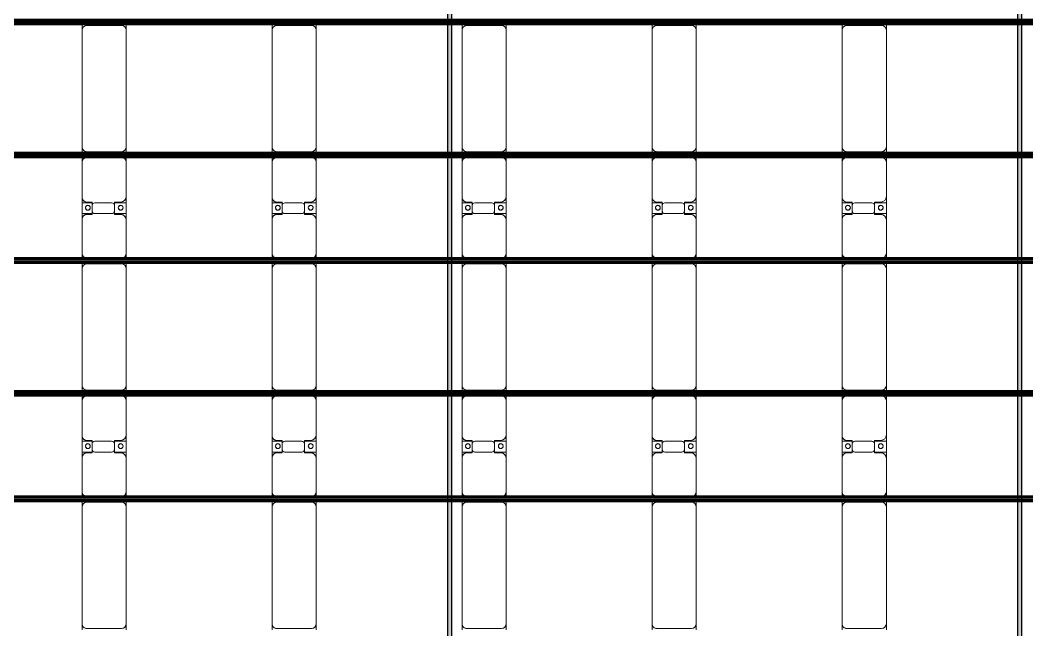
# Model space of a CAD drawing. Header units: millimetres. Extents: x -291190 to 146725, y 19759 to 185158.
# Drawn here: x -270064 to -259468, y 101993 to 108413 of the extents above; entities that cross this region are included whole.
import ezdxf

# ---------------------------------------------------------------- set-up
doc = ezdxf.new("R2010")
doc.units = ezdxf.units.MM
doc.layers.add('A-GENM', color=13, linetype='Continuous', lineweight=9)
doc.layers.add('S-BEAM', color=12, linetype='Continuous', lineweight=9)

# ---------------------------------------------------------------- blocks, each defined once
blk = doc.blocks.new('Dầm C52 - Dầm C52-73882-KHUNG KẾT CẤU BÈ PIN 4')
at = {"layer": 'S-BEAM', "lineweight": 140}
blk.add_hatch(color=1, dxfattribs=at).paths.add_polyline_path([(-173700, 20), (-174540, 20), (-174540, -20), (174501, -20), (174501, 20), (-172792, 20)])
at = {"layer": 'S-BEAM', "color": 1, "lineweight": 140}
for p, q in [((-174540, 20), (174501, 20)), ((174501, -20), (-174540, -20))]:
    blk.add_line(p, q, dxfattribs=at)
blk = doc.blocks.new('Dầm C52 - Dầm C52-V25-KHUNG KẾT CẤU BÈ PIN 4')
at = {"layer": 'S-BEAM', "lineweight": 140}
blk.add_hatch(color=1, dxfattribs=at).paths.add_polyline_path([(-173700, 20), (-174540, 20), (-174540, -20), (174540, -20), (174540, 20), (-172792, 20)])
at = {"layer": 'S-BEAM', "color": 1, "lineweight": 140}
for p, q in [((-174540, 20), (174540, 20)), ((174540, -20), (-174540, -20))]:
    blk.add_line(p, q, dxfattribs=at)
blk = doc.blocks.new('Dai phao do pin - DẢI PHAO ĐỠ PIN-V47-KHUNG KẾT CẤU BÈ PIN 4')
at = {"layer": 'A-GENM', "color": 7}
for p, q in [((26925, 242), (26990, 242)), ((26925, 242), (26990, 242)), ((28220, 242), (26990, 242)), ((28220, 242), (28285, 242)), ((28220, 242), (28285, 242)), ((28325, 242), (28380, 242)), ((28325, 242), (28380, 242)), ((28740, 242), (28380, 242)), ((28740, 242), (28922, 242)), ((28922, 242), (28740, 242)), ((28808, 242), (28990, 242)), ((28808, 116), (28808, 242)), ((28990, 242), (28808, 242)), ((28922, 242), (28922, 116)), ((29340, 242), (28990, 242)), ((29340, 242), (29395, 242)), ((29340, 242), (29395, 242)), ((29435, 242), (29500, 242)), ((29435, 242), (29500, 242)), ((30730, 242), (29500, 242)), ((30730, 242), (30795, 242)), ((30730, 242), (30795, 242)), ((30835, 242), (30890, 242)), ((30835, 242), (30890, 242)), ((31250, 242), (30890, 242)), ((31250, 242), (31432, 242)), ((31432, 242), (31250, 242)), ((31318, 242), (31500, 242)), ((31318, 116), (31318, 242)), ((31500, 242), (31318, 242)), ((31432, 242), (31432, 116)), ((31850, 242), (31500, 242)), ((31850, 242), (31905, 242)), ((31850, 242), (31905, 242)), ((31945, 242), (32010, 242)), ((31945, 242), (32010, 242)), ((33240, 242), (32010, 242)), ((33240, 242), (33305, 242)), ((33240, 242), (33305, 242)), ((26940, 192), (26940, -173)), ((28270, -173), (28270, 192)), ((28330, 192), (28330, -173)), ((28800, 118), (28800, 182)), ((28892, 118), (28800, 118)), ((28930, 118), (28838, 118)), ((28930, 182), (28930, 118)), ((29390, -173), (29390, 192)), ((29450, 192), (29450, -173)), ((30780, -173), (30780, 192)), ((30840, 192), (30840, -173)), ((31310, 118), (31310, 182)), ((31402, 118), (31310, 118)), ((31440, 118), (31348, 118)), ((31440, 182), (31440, 118)), ((31900, -173), (31900, 192)), ((31960, 192), (31960, -173)), ((33290, -173), (33290, 192)), ((28808, 88), (28808, -88)), ((28922, -88), (28922, 88)), ((31318, 88), (31318, -88)), ((31432, -88), (31432, 88)), ((28800, -173), (28800, -118)), ((28800, -118), (28892, -118)), ((28808, -223), (28808, -116)), ((28808, -169), (28808, -202)), ((28838, -118), (28930, -118)), ((28922, -116), (28922, -223)), ((28930, -118), (28930, -173)), ((31310, -173), (31310, -118)), ((31310, -118), (31402, -118)), ((31318, -223), (31318, -116)), ((31318, -169), (31318, -202)), ((31348, -118), (31440, -118)), ((31432, -116), (31432, -223)), ((31440, -118), (31440, -173)), ((26990, -223), (26925, -223)), ((26990, -223), (26925, -223)), ((26990, -223), (28220, -223)), ((28285, -223), (28220, -223)), ((28285, -223), (28220, -223)), ((28380, -223), (28325, -223)), ((28380, -223), (28325, -223)), ((28380, -223), (28750, -223)), ((28922, -223), (28750, -223)), ((28750, -223), (28922, -223)), ((28980, -223), (28808, -223)), ((28808, -223), (28980, -223)), ((28980, -223), (29340, -223)), ((29395, -223), (29340, -223)), ((29395, -223), (29340, -223)), ((29500, -223), (29435, -223)), ((29500, -223), (29435, -223)), ((29500, -223), (30730, -223)), ((30795, -223), (30730, -223)), ((30795, -223), (30730, -223)), ((30890, -223), (30835, -223)), ((30890, -223), (30835, -223)), ((30890, -223), (31260, -223)), ((31432, -223), (31260, -223)), ((31260, -223), (31432, -223)), ((31490, -223), (31318, -223)), ((31318, -223), (31490, -223)), ((31490, -223), (31850, -223)), ((31905, -223), (31850, -223)), ((31905, -223), (31850, -223)), ((32010, -223), (31945, -223)), ((32010, -223), (31945, -223)), ((32010, -223), (33240, -223)), ((33305, -223), (33240, -223)), ((33305, -223), (33240, -223))]:
    blk.add_line(p, q, dxfattribs=at)
for centre, radius, start, end in [((26990, 192), 50, 90, 180), ((26990, 192), 50, 150, 180), ((26990, 192), 50, 105, 120), ((28220, 192), 50, 360, 90), ((28220, 192), 50, 60, 90), ((28220, 192), 50, 15, 30), ((28380, 192), 50, 90, 180), ((28380, 192), 50, 105, 180), ((28740, 182), 60, 360, 90), ((28740, 182), 60, 45, 60), ((28740, 182), 60, 360, 60), ((28740, 182), 60, 45, 60), ((28990, 182), 60, 90, 180), ((28990, 182), 60, 120, 180), ((29340, 192), 50, 360, 90), ((29340, 192), 50, 360, 75), ((29500, 192), 50, 90, 180), ((29500, 192), 50, 150, 180), ((29500, 192), 50, 105, 120), ((30730, 192), 50, 360, 90), ((30730, 192), 50, 60, 90), ((30730, 192), 50, 15, 30), ((30890, 192), 50, 90, 180), ((30890, 192), 50, 105, 180), ((31250, 182), 60, 360, 90), ((31250, 182), 60, 45, 60), ((31250, 182), 60, 360, 60), ((31250, 182), 60, 45, 60), ((31500, 182), 60, 90, 180), ((31500, 182), 60, 120, 180), ((31850, 192), 50, 360, 90), ((31850, 192), 50, 360, 75), ((32010, 192), 50, 90, 180), ((32010, 192), 50, 150, 180), ((32010, 192), 50, 105, 120), ((33240, 192), 50, 360, 90), ((33240, 192), 50, 60, 90), ((33240, 192), 50, 15, 30), ((28838, 88), 30, 90, 180), ((28859, 183), 25, 0, 180), ((28859, 183), 25, 360, 165), ((28859, 183), 25, 180, 0), ((28861, 183), 25, 0, 180), ((28861, 183), 25, 90, 180), ((28861, 183), 25, 180, 0), ((28861, 183), 25, 180, 270), ((28859, 183), 25, 210, 255), ((28859, 183), 25, 270, 360), ((28861, 183), 25, 15, 75), ((28861, 183), 25, 285, 330), ((28892, 88), 30, 360, 90), ((31348, 88), 30, 90, 180), ((31369, 183), 25, 0, 180), ((31369, 183), 25, 360, 165), ((31369, 183), 25, 180, 0), ((31371, 183), 25, 0, 180), ((31371, 183), 25, 90, 180), ((31371, 183), 25, 180, 0), ((31371, 183), 25, 180, 270), ((31369, 183), 25, 210, 255), ((31369, 183), 25, 270, 360), ((31371, 183), 25, 15, 75), ((31371, 183), 25, 285, 330), ((31402, 88), 30, 360, 90), ((28838, -88), 30, 180, 270), ((28892, -88), 30, 270, 360), ((31348, -88), 30, 180, 270), ((31402, -88), 30, 270, 360), ((26990, -173), 50, 180, 270), ((26990, -173), 50, 180, 210), ((28220, -173), 50, 270, 360), ((28220, -173), 50, 330, 360), ((28380, -173), 50, 180, 270), ((28380, -173), 50, 180, 255), ((28750, -173), 50, 270, 360), ((28750, -173), 50, 285, 360), ((28750, -173), 50, 315, 360), ((28750, -173), 50, 315, 360), ((28859, -162), 25, 0, 180), ((28859, -162), 25, 105, 165), ((28859, -162), 25, 180, 0), ((28859, -162), 25, 195, 360), ((28861, -162), 25, 0, 180), ((28861, -162), 25, 105, 180), ((28861, -162), 25, 180, 0), ((28861, -162), 25, 180, 270), ((28859, -162), 25, 360, 75), ((28861, -162), 25, 15, 75), ((28861, -162), 25, 285, 345), ((28980, -173), 50, 180, 270), ((28980, -173), 50, 180, 255), ((28980, -173), 50, 210, 225), ((28980, -173), 50, 210, 225), ((29340, -173), 50, 270, 360), ((29340, -173), 50, 285, 360), ((29500, -173), 50, 180, 270), ((29500, -173), 50, 180, 210), ((30730, -173), 50, 270, 360), ((30730, -173), 50, 330, 360), ((30890, -173), 50, 180, 270), ((30890, -173), 50, 180, 255), ((31260, -173), 50, 270, 360), ((31260, -173), 50, 285, 360), ((31260, -173), 50, 315, 0), ((31260, -173), 50, 315, 0), ((31369, -162), 25, 0, 180), ((31369, -162), 25, 105, 165), ((31369, -162), 25, 180, 0), ((31369, -162), 25, 195, 360), ((31371, -162), 25, 0, 180), ((31371, -162), 25, 105, 180), ((31371, -162), 25, 180, 0), ((31371, -162), 25, 180, 270), ((31369, -162), 25, 360, 75), ((31371, -162), 25, 15, 75), ((31371, -162), 25, 285, 345), ((31490, -173), 50, 180, 270), ((31490, -173), 50, 180, 255), ((31490, -173), 50, 210, 225), ((31490, -173), 50, 210, 225), ((31850, -173), 50, 270, 360), ((31850, -173), 50, 285, 360), ((32010, -173), 50, 180, 270), ((32010, -173), 50, 180, 210), ((33240, -173), 50, 270, 360), ((33240, -173), 50, 330, 360), ((26990, -173), 50, 240, 270), ((28220, -173), 50, 285, 300), ((29500, -173), 50, 240, 270), ((30730, -173), 50, 285, 300), ((32010, -173), 50, 240, 270), ((33240, -173), 50, 285, 300)]:
    blk.add_arc(centre, radius, start, end, dxfattribs=at)
blk = doc.blocks.new('Dai phao do pin - DẢI PHAO ĐỠ PIN-V50-KHUNG KẾT CẤU BÈ PIN 4')
at = {"layer": 'A-GENM', "color": 7}
for p, q in [((26925, 242), (26990, 242)), ((26925, 242), (26990, 242)), ((28220, 242), (26990, 242)), ((28220, 242), (28285, 242)), ((28220, 242), (28285, 242)), ((28325, 242), (28380, 242)), ((28325, 242), (28380, 242)), ((28740, 242), (28380, 242)), ((28740, 242), (28922, 242)), ((28922, 242), (28740, 242)), ((28808, 242), (28990, 242)), ((28808, 116), (28808, 242)), ((28990, 242), (28808, 242)), ((28922, 242), (28922, 116)), ((29340, 242), (28990, 242)), ((29340, 242), (29395, 242)), ((29340, 242), (29395, 242)), ((29435, 242), (29500, 242)), ((29435, 242), (29500, 242)), ((30730, 242), (29500, 242)), ((30730, 242), (30795, 242)), ((30730, 242), (30795, 242)), ((30835, 242), (30890, 242)), ((30835, 242), (30890, 242)), ((31250, 242), (30890, 242)), ((31250, 242), (31432, 242)), ((31432, 242), (31250, 242)), ((31318, 242), (31500, 242)), ((31318, 116), (31318, 242)), ((31500, 242), (31318, 242)), ((31432, 242), (31432, 116)), ((31850, 242), (31500, 242)), ((31850, 242), (31905, 242)), ((31850, 242), (31905, 242)), ((31945, 242), (32010, 242)), ((31945, 242), (32010, 242)), ((33240, 242), (32010, 242)), ((33240, 242), (33305, 242)), ((33240, 242), (33305, 242)), ((26940, 192), (26940, -173)), ((28270, -173), (28270, 192)), ((28330, 192), (28330, -173)), ((28800, 118), (28800, 182)), ((28892, 118), (28800, 118)), ((28930, 118), (28838, 118)), ((28930, 182), (28930, 118)), ((29390, -173), (29390, 192)), ((29450, 192), (29450, -173)), ((30780, -173), (30780, 192)), ((30840, 192), (30840, -173)), ((31310, 118), (31310, 182)), ((31402, 118), (31310, 118)), ((31440, 118), (31348, 118)), ((31440, 182), (31440, 118)), ((31900, -173), (31900, 192)), ((31960, 192), (31960, -173)), ((33290, -173), (33290, 192)), ((28808, 88), (28808, -88)), ((28922, -88), (28922, 88)), ((31318, 88), (31318, -88)), ((31432, -88), (31432, 88)), ((28800, -173), (28800, -118)), ((28800, -118), (28892, -118)), ((28808, -223), (28808, -116)), ((28808, -169), (28808, -197)), ((28838, -118), (28930, -118)), ((28922, -116), (28922, -223)), ((28930, -118), (28930, -173)), ((31310, -173), (31310, -118)), ((31310, -118), (31402, -118)), ((31318, -223), (31318, -116)), ((31318, -169), (31318, -197)), ((31348, -118), (31440, -118)), ((31432, -116), (31432, -223)), ((31440, -118), (31440, -173)), ((26990, -223), (26925, -223)), ((26990, -223), (26925, -223)), ((26990, -223), (28220, -223)), ((28285, -223), (28220, -223)), ((28285, -223), (28220, -223)), ((28380, -223), (28325, -223)), ((28380, -223), (28325, -223)), ((28380, -223), (28750, -223)), ((28922, -223), (28750, -223)), ((28750, -223), (28922, -223)), ((28980, -223), (28808, -223)), ((28808, -223), (28980, -223)), ((28980, -223), (29340, -223)), ((29395, -223), (29340, -223)), ((29395, -223), (29340, -223)), ((29500, -223), (29435, -223)), ((29500, -223), (29435, -223)), ((29500, -223), (30730, -223)), ((30795, -223), (30730, -223)), ((30795, -223), (30730, -223)), ((30890, -223), (30835, -223)), ((30890, -223), (30835, -223)), ((30890, -223), (31260, -223)), ((31432, -223), (31260, -223)), ((31260, -223), (31432, -223)), ((31490, -223), (31318, -223)), ((31318, -223), (31490, -223)), ((31490, -223), (31850, -223)), ((31905, -223), (31850, -223)), ((31905, -223), (31850, -223)), ((32010, -223), (31945, -223)), ((32010, -223), (31945, -223)), ((32010, -223), (33240, -223)), ((33305, -223), (33240, -223)), ((33305, -223), (33240, -223))]:
    blk.add_line(p, q, dxfattribs=at)
for centre, radius, start, end in [((26990, 192), 50, 90, 180), ((26990, 192), 50, 150, 180), ((26990, 192), 50, 105, 120), ((28220, 192), 50, 360, 90), ((28220, 192), 50, 60, 90), ((28220, 192), 50, 15, 30), ((28380, 192), 50, 90, 180), ((28380, 192), 50, 105, 180), ((28740, 182), 60, 360, 90), ((28740, 182), 60, 45, 60), ((28740, 182), 60, 360, 60), ((28740, 182), 60, 45, 60), ((28990, 182), 60, 90, 180), ((28990, 182), 60, 120, 180), ((29340, 192), 50, 360, 90), ((29340, 192), 50, 360, 75), ((29500, 192), 50, 90, 180), ((29500, 192), 50, 150, 180), ((29500, 192), 50, 105, 120), ((30730, 192), 50, 360, 90), ((30730, 192), 50, 60, 90), ((30730, 192), 50, 15, 30), ((30890, 192), 50, 90, 180), ((30890, 192), 50, 105, 180), ((31250, 182), 60, 360, 90), ((31250, 182), 60, 45, 60), ((31250, 182), 60, 360, 60), ((31250, 182), 60, 45, 60), ((31500, 182), 60, 90, 180), ((31500, 182), 60, 120, 180), ((31850, 192), 50, 360, 90), ((31850, 192), 50, 360, 75), ((32010, 192), 50, 90, 180), ((32010, 192), 50, 150, 180), ((32010, 192), 50, 105, 120), ((33240, 192), 50, 360, 90), ((33240, 192), 50, 60, 90), ((33240, 192), 50, 15, 30), ((28838, 88), 30, 90, 180), ((28859, 183), 25, 0, 180), ((28859, 183), 25, 360, 165), ((28859, 183), 25, 180, 0), ((28861, 183), 25, 0, 180), ((28861, 183), 25, 90, 180), ((28861, 183), 25, 180, 0), ((28861, 183), 25, 180, 270), ((28859, 183), 25, 210, 255), ((28859, 183), 25, 270, 360), ((28861, 183), 25, 15, 75), ((28861, 183), 25, 285, 330), ((28892, 88), 30, 360, 90), ((31348, 88), 30, 90, 180), ((31369, 183), 25, 0, 180), ((31369, 183), 25, 360, 165), ((31369, 183), 25, 180, 0), ((31371, 183), 25, 0, 180), ((31371, 183), 25, 90, 180), ((31371, 183), 25, 180, 0), ((31371, 183), 25, 180, 270), ((31369, 183), 25, 210, 255), ((31369, 183), 25, 270, 360), ((31371, 183), 25, 15, 75), ((31371, 183), 25, 285, 330), ((31402, 88), 30, 360, 90), ((28838, -88), 30, 180, 270), ((28892, -88), 30, 270, 360), ((31348, -88), 30, 180, 270), ((31402, -88), 30, 270, 360), ((26990, -173), 50, 180, 270), ((26990, -173), 50, 180, 195), ((28220, -173), 50, 270, 360), ((28220, -173), 50, 345, 360), ((28380, -173), 50, 180, 270), ((28380, -173), 50, 180, 255), ((28750, -173), 50, 270, 360), ((28750, -173), 50, 285, 360), ((28750, -173), 50, 315, 360), ((28750, -173), 50, 315, 360), ((28859, -162), 25, 0, 180), ((28859, -162), 25, 105, 165), ((28859, -162), 25, 180, 0), ((28859, -162), 25, 195, 360), ((28861, -162), 25, 0, 180), ((28861, -162), 25, 105, 180), ((28861, -162), 25, 180, 0), ((28861, -162), 25, 180, 270), ((28859, -162), 25, 360, 75), ((28861, -162), 25, 15, 75), ((28861, -162), 25, 285, 345), ((28980, -173), 50, 180, 270), ((28980, -173), 50, 180, 255), ((28980, -173), 50, 210, 225), ((28980, -173), 50, 210, 225), ((29340, -173), 50, 270, 360), ((29340, -173), 50, 285, 360), ((29500, -173), 50, 180, 270), ((29500, -173), 50, 180, 195), ((30730, -173), 50, 270, 360), ((30730, -173), 50, 330, 360), ((30890, -173), 50, 180, 270), ((30890, -173), 50, 180, 255), ((31260, -173), 50, 270, 360), ((31260, -173), 50, 285, 360), ((31260, -173), 50, 315, 0), ((31260, -173), 50, 315, 0), ((31369, -162), 25, 0, 180), ((31369, -162), 25, 105, 165), ((31369, -162), 25, 180, 0), ((31369, -162), 25, 195, 360), ((31371, -162), 25, 0, 180), ((31371, -162), 25, 105, 180), ((31371, -162), 25, 180, 0), ((31371, -162), 25, 180, 270), ((31369, -162), 25, 360, 75), ((31371, -162), 25, 15, 75), ((31371, -162), 25, 285, 345), ((31490, -173), 50, 180, 270), ((31490, -173), 50, 180, 255), ((31490, -173), 50, 210, 225), ((31490, -173), 50, 210, 225), ((31850, -173), 50, 270, 360), ((31850, -173), 50, 285, 360), ((32010, -173), 50, 180, 270), ((32010, -173), 50, 180, 195), ((33240, -173), 50, 270, 360), ((33240, -173), 50, 345, 360), ((26990, -173), 50, 240, 270), ((28220, -173), 50, 285, 300), ((29500, -173), 50, 240, 270), ((30730, -173), 50, 285, 300), ((32010, -173), 50, 240, 270), ((33240, -173), 50, 285, 300)]:
    blk.add_arc(centre, radius, start, end, dxfattribs=at)
blk = doc.blocks.new('Dai phao do pin - DẢI PHAO ĐỠ PIN-V51-KHUNG KẾT CẤU BÈ PIN 4')
at = {"layer": 'A-GENM', "color": 7}
for p, q in [((26925, 242), (26990, 242)), ((26925, 242), (26990, 242)), ((28220, 242), (26990, 242)), ((28220, 242), (28285, 242)), ((28220, 242), (28285, 242)), ((28325, 242), (28380, 242)), ((28325, 242), (28380, 242)), ((28740, 242), (28380, 242)), ((28740, 242), (28922, 242)), ((28922, 242), (28740, 242)), ((28808, 242), (28990, 242)), ((28808, 116), (28808, 242)), ((28990, 242), (28808, 242)), ((28922, 242), (28922, 116)), ((29340, 242), (28990, 242)), ((29340, 242), (29395, 242)), ((29340, 242), (29395, 242)), ((29435, 242), (29500, 242)), ((29435, 242), (29500, 242)), ((30730, 242), (29500, 242)), ((30730, 242), (30795, 242)), ((30730, 242), (30795, 242)), ((30835, 242), (30890, 242)), ((30835, 242), (30890, 242)), ((31250, 242), (30890, 242)), ((31250, 242), (31432, 242)), ((31432, 242), (31250, 242)), ((31318, 242), (31500, 242)), ((31318, 116), (31318, 242)), ((31500, 242), (31318, 242)), ((31432, 242), (31432, 116)), ((31850, 242), (31500, 242)), ((31850, 242), (31905, 242)), ((31850, 242), (31905, 242)), ((31945, 242), (32010, 242)), ((31945, 242), (32010, 242)), ((33240, 242), (32010, 242)), ((33240, 242), (33305, 242)), ((33240, 242), (33305, 242)), ((26940, 192), (26940, -173)), ((28270, -173), (28270, 192)), ((28330, 192), (28330, -173)), ((28800, 118), (28800, 182)), ((28892, 118), (28800, 118)), ((28930, 118), (28838, 118)), ((28930, 182), (28930, 118)), ((29390, -173), (29390, 192)), ((29450, 192), (29450, -173)), ((30780, -173), (30780, 192)), ((30840, 192), (30840, -173)), ((31310, 118), (31310, 182)), ((31402, 118), (31310, 118)), ((31440, 118), (31348, 118)), ((31440, 182), (31440, 118)), ((31900, -173), (31900, 192)), ((31960, 192), (31960, -173)), ((33290, -173), (33290, 192)), ((28808, 88), (28808, -88)), ((28922, -88), (28922, 88)), ((31318, 88), (31318, -88)), ((31432, -88), (31432, 88)), ((28800, -173), (28800, -118)), ((28800, -118), (28892, -118)), ((28808, -223), (28808, -116)), ((28808, -169), (28808, -202)), ((28838, -118), (28930, -118)), ((28922, -116), (28922, -223)), ((28930, -118), (28930, -173)), ((31310, -173), (31310, -118)), ((31310, -118), (31402, -118)), ((31318, -223), (31318, -116)), ((31318, -169), (31318, -202)), ((31348, -118), (31440, -118)), ((31432, -116), (31432, -223)), ((31440, -118), (31440, -173)), ((26990, -223), (26925, -223)), ((26990, -223), (26925, -223)), ((26990, -223), (28220, -223)), ((28285, -223), (28220, -223)), ((28285, -223), (28220, -223)), ((28380, -223), (28325, -223)), ((28380, -223), (28325, -223)), ((28380, -223), (28750, -223)), ((28922, -223), (28750, -223)), ((28750, -223), (28922, -223)), ((28980, -223), (28808, -223)), ((28808, -223), (28980, -223)), ((28980, -223), (29340, -223)), ((29395, -223), (29340, -223)), ((29395, -223), (29340, -223)), ((29500, -223), (29435, -223)), ((29500, -223), (29435, -223)), ((29500, -223), (30730, -223)), ((30795, -223), (30730, -223)), ((30795, -223), (30730, -223)), ((30890, -223), (30835, -223)), ((30890, -223), (30835, -223)), ((30890, -223), (31260, -223)), ((31432, -223), (31260, -223)), ((31260, -223), (31432, -223)), ((31490, -223), (31318, -223)), ((31318, -223), (31490, -223)), ((31490, -223), (31850, -223)), ((31905, -223), (31850, -223)), ((31905, -223), (31850, -223)), ((32010, -223), (31945, -223)), ((32010, -223), (31945, -223)), ((32010, -223), (33240, -223)), ((33305, -223), (33240, -223)), ((33305, -223), (33240, -223))]:
    blk.add_line(p, q, dxfattribs=at)
for centre, radius, start, end in [((26990, 192), 50, 90, 180), ((26990, 192), 50, 150, 180), ((26990, 192), 50, 105, 120), ((28220, 192), 50, 360, 90), ((28220, 192), 50, 60, 90), ((28220, 192), 50, 15, 30), ((28380, 192), 50, 90, 180), ((28380, 192), 50, 105, 180), ((28740, 182), 60, 360, 90), ((28740, 182), 60, 45, 60), ((28740, 182), 60, 360, 60), ((28740, 182), 60, 45, 60), ((28990, 182), 60, 90, 180), ((28990, 182), 60, 120, 180), ((29340, 192), 50, 360, 90), ((29340, 192), 50, 360, 75), ((29500, 192), 50, 90, 180), ((29500, 192), 50, 150, 180), ((29500, 192), 50, 105, 120), ((30730, 192), 50, 360, 90), ((30730, 192), 50, 60, 90), ((30730, 192), 50, 15, 30), ((30890, 192), 50, 90, 180), ((30890, 192), 50, 105, 180), ((31250, 182), 60, 360, 90), ((31250, 182), 60, 45, 60), ((31250, 182), 60, 360, 60), ((31250, 182), 60, 45, 60), ((31500, 182), 60, 90, 180), ((31500, 182), 60, 120, 180), ((31850, 192), 50, 360, 90), ((31850, 192), 50, 360, 75), ((32010, 192), 50, 90, 180), ((32010, 192), 50, 150, 180), ((32010, 192), 50, 105, 120), ((33240, 192), 50, 360, 90), ((33240, 192), 50, 60, 90), ((33240, 192), 50, 15, 30), ((28838, 88), 30, 90, 180), ((28859, 183), 25, 0, 180), ((28859, 183), 25, 360, 165), ((28859, 183), 25, 180, 0), ((28861, 183), 25, 0, 180), ((28861, 183), 25, 90, 180), ((28861, 183), 25, 180, 0), ((28861, 183), 25, 180, 270), ((28859, 183), 25, 210, 255), ((28859, 183), 25, 270, 360), ((28861, 183), 25, 15, 75), ((28861, 183), 25, 285, 330), ((28892, 88), 30, 360, 90), ((31348, 88), 30, 90, 180), ((31369, 183), 25, 0, 180), ((31369, 183), 25, 360, 165), ((31369, 183), 25, 180, 0), ((31371, 183), 25, 0, 180), ((31371, 183), 25, 90, 180), ((31371, 183), 25, 180, 0), ((31371, 183), 25, 180, 270), ((31369, 183), 25, 210, 255), ((31369, 183), 25, 270, 360), ((31371, 183), 25, 15, 75), ((31371, 183), 25, 285, 330), ((31402, 88), 30, 360, 90), ((28838, -88), 30, 180, 270), ((28892, -88), 30, 270, 360), ((31348, -88), 30, 180, 270), ((31402, -88), 30, 270, 360), ((26990, -173), 50, 180, 270), ((26990, -173), 50, 180, 210), ((28220, -173), 50, 270, 360), ((28220, -173), 50, 330, 360), ((28380, -173), 50, 180, 270), ((28380, -173), 50, 180, 255), ((28750, -173), 50, 270, 360), ((28750, -173), 50, 285, 360), ((28750, -173), 50, 315, 360), ((28750, -173), 50, 315, 360), ((28859, -162), 25, 0, 180), ((28859, -162), 25, 105, 165), ((28859, -162), 25, 180, 0), ((28859, -162), 25, 195, 360), ((28861, -162), 25, 0, 180), ((28861, -162), 25, 105, 180), ((28861, -162), 25, 180, 0), ((28861, -162), 25, 180, 270), ((28859, -162), 25, 360, 75), ((28861, -162), 25, 15, 75), ((28861, -162), 25, 285, 345), ((28980, -173), 50, 180, 270), ((28980, -173), 50, 180, 255), ((28980, -173), 50, 210, 225), ((28980, -173), 50, 210, 225), ((29340, -173), 50, 270, 360), ((29340, -173), 50, 285, 360), ((29500, -173), 50, 180, 270), ((29500, -173), 50, 180, 210), ((30730, -173), 50, 270, 360), ((30730, -173), 50, 330, 360), ((30890, -173), 50, 180, 270), ((30890, -173), 50, 180, 255), ((31260, -173), 50, 270, 360), ((31260, -173), 50, 285, 360), ((31260, -173), 50, 315, 0), ((31260, -173), 50, 315, 0), ((31369, -162), 25, 0, 180), ((31369, -162), 25, 105, 165), ((31369, -162), 25, 180, 0), ((31369, -162), 25, 195, 360), ((31371, -162), 25, 0, 180), ((31371, -162), 25, 105, 180), ((31371, -162), 25, 180, 0), ((31371, -162), 25, 180, 270), ((31369, -162), 25, 360, 75), ((31371, -162), 25, 15, 75), ((31371, -162), 25, 285, 345), ((31490, -173), 50, 180, 270), ((31490, -173), 50, 180, 255), ((31490, -173), 50, 210, 225), ((31490, -173), 50, 210, 225), ((31850, -173), 50, 270, 360), ((31850, -173), 50, 285, 360), ((32010, -173), 50, 180, 270), ((32010, -173), 50, 180, 210), ((33240, -173), 50, 270, 360), ((33240, -173), 50, 330, 360), ((26990, -173), 50, 240, 270), ((28220, -173), 50, 285, 300), ((29500, -173), 50, 240, 270), ((30730, -173), 50, 285, 300), ((32010, -173), 50, 240, 270), ((33240, -173), 50, 285, 300)]:
    blk.add_arc(centre, radius, start, end, dxfattribs=at)
blk = doc.blocks.new('Dầm C52 - Hộp 40x60-74703-KHUNG KẾT CẤU BÈ PIN 4')
at = {"layer": 'S-BEAM', "lineweight": 25}
blk.add_hatch(color=4, dxfattribs=at).paths.add_polyline_path([(-37152, -20), (37152, -20), (37152, 20), (-37152, 20)])
at = {"layer": 'S-BEAM', "color": 4, "lineweight": 25}
for p, q in [((-37152, 20), (37152, 20)), ((37152, -20), (-37152, -20))]:
    blk.add_line(p, q, dxfattribs=at)

msp = doc.modelspace()

# ---------------------------------------------------------------- block references
at = {"layer": 'A-GENM', "color": 7, "rotation": 269.9999999999996}
for name, p in [('Dai phao do pin - DẢI PHAO ĐỠ PIN-V47-KHUNG KẾT CẤU BÈ PIN 4', (-269189, 135298)), ('Dai phao do pin - DẢI PHAO ĐỠ PIN-V51-KHUNG KẾT CẤU BÈ PIN 4', (-267189, 135298)), ('Dai phao do pin - DẢI PHAO ĐỠ PIN-V47-KHUNG KẾT CẤU BÈ PIN 4', (-265189, 135298)), ('Dai phao do pin - DẢI PHAO ĐỠ PIN-V50-KHUNG KẾT CẤU BÈ PIN 4', (-263189, 135298)), ('Dai phao do pin - DẢI PHAO ĐỠ PIN-V47-KHUNG KẾT CẤU BÈ PIN 4', (-261189, 135298))]:
    msp.add_blockref(name, p, dxfattribs=at)
at = {"layer": 'S-BEAM', "color": 4, "lineweight": 25, "rotation": 89.99999999999977}
for p in [(-265544, 101989), (-259544, 101989)]:
    msp.add_blockref('Dầm C52 - Hộp 40x60-74703-KHUNG KẾT CẤU BÈ PIN 4', p, dxfattribs=at)
at = {"layer": 'S-BEAM', "color": 1, "lineweight": 140, "rotation": 180}
for name, p in [('Dầm C52 - Dầm C52-73882-KHUNG KẾT CẤU BÈ PIN 4', (-109124, 108393)), ('Dầm C52 - Dầm C52-V25-KHUNG KẾT CẤU BÈ PIN 4', (-109124, 106993)), ('Dầm C52 - Dầm C52-73882-KHUNG KẾT CẤU BÈ PIN 4', (-109124, 105883)), ('Dầm C52 - Dầm C52-V25-KHUNG KẾT CẤU BÈ PIN 4', (-109124, 104483)), ('Dầm C52 - Dầm C52-73882-KHUNG KẾT CẤU BÈ PIN 4', (-109124, 103373))]:
    msp.add_blockref(name, p, dxfattribs=at)

doc.saveas('drawing.dxf')
